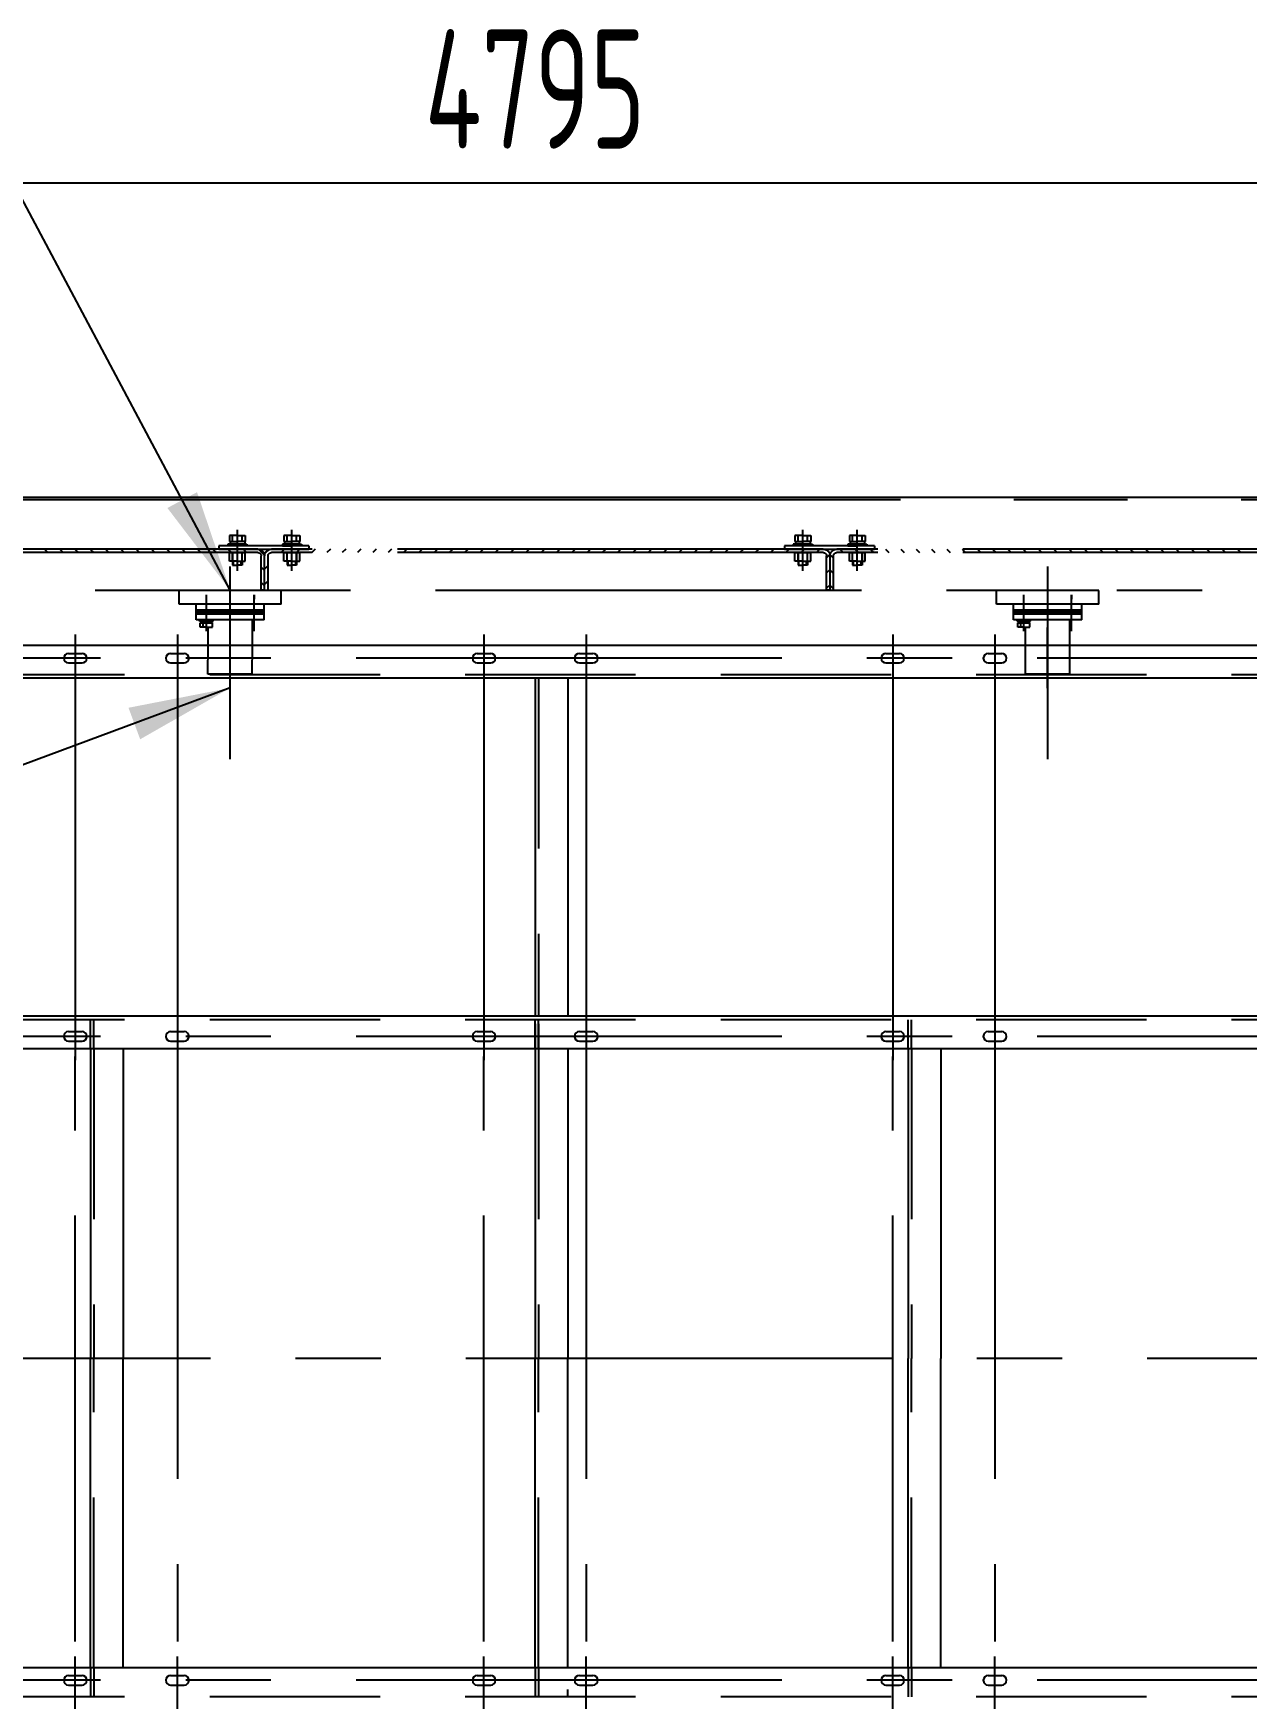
# Model space of a CAD drawing. Header units: millimetres. Extents: x 1934 to 22934, y 25951 to 41379.
# Drawn here: x 9016 to 10797, y 36358 to 38802 of the extents above; entities that cross this region are included whole.
import ezdxf

# ---------------------------------------------------------------- set-up
doc = ezdxf.new("R2010")
doc.units = ezdxf.units.MM
doc.header["$LTSCALE"] = 500
for name, pattern in [('F', [0.75, 0.5, -0.25]), ('G', [2, 1.25, -0.25, 0.25, -0.25]), ('K', [2.5, 1.25, -0.25, 0.25, -0.25, 0.25, -0.25])]:
    doc.linetypes.add(name, pattern=pattern)
for name, color, linetype in [('01', 7, 'Continuous'), ('02', 1, 'Continuous'), ('04', 2, 'F'), ('05', 4, 'G'), ('07', 6, 'K'), ('08', 1, 'Continuous')]:
    doc.layers.add(name, color=color, linetype=linetype)
doc.styles.get("Standard").update_dxf_attribs({"font": 'isocp', "width": 0.707, "bigfont": 'intecad.shx'})
doc.dimstyles.new('INTE', dxfattribs={"dimscale": 50, "dimtxt": 3.5, "dimasz": 3, "dimexe": 3, "dimexo": 0, "dimgap": 1, "dimtad": 1, "dimdsep": 46, "dimtxsty": 'Standard', "dimcen": 0, "dimclrd": 1, "dimclre": 1, "dimclrt": 3, "dimadec": 0, "dimazin": 0, "dimtfac": 1, "dimtmove": 0, "dimatfit": 0, "dimfxl": 1, "dimarcsym": 0})

# ---------------------------------------------------------------- blocks, each defined once
blk = doc.blocks.new('HFL')
at = {"layer": '07', "color": 6, "linetype": 'K'}
for p, q in [((34612.5, 415.9), (40091.5, 415.3)), ((36856.5, 415.3), (36856.5, 365.3)), ((36861.5, 415.3), (36856.5, 415.3)), ((36856.5, 404.1), (36861.5, 409.1)), ((36861.5, 415.3), (36861.5, 365.3)), ((36861.5, 415.3), (36861.5, 365.3)), ((36861.5, 415.3), (36866.5, 415.3)), ((36861.5, 415.3), (36861.5, 365.3)), ((36861.5, 415.3), (36861.5, 365.3)), ((36866.5, 402), (36861.5, 407)), ((36866.5, 415.3), (36866.5, 365.3)), ((37686.5, 415.3), (37686.5, 365.3)), ((37691.5, 415.3), (37686.5, 415.3)), ((37691.5, 407.7), (37686.5, 412.7)), ((37691.5, 415.3), (37691.5, 365.3)), ((37691.5, 415.3), (37691.5, 365.3)), ((37691.5, 415.3), (37696.5, 415.3)), ((37691.5, 415.3), (37691.5, 365.3)), ((37691.5, 415.3), (37691.5, 365.3)), ((37691.5, 408.5), (37696.5, 413.5)), ((37696.5, 415.3), (37696.5, 365.3)), ((36809.8, 373.1), (36809.8, 360.3)), ((36821.5, 373.1), (36809.8, 373.1)), ((36814.5, 361.8), (36814.5, 378.7)), ((36814.5, 378.7), (36821.5, 378.7)), ((36814.5, 373.1), (36814.5, 360.3)), ((36815.9, 378.7), (36815.9, 373.1)), ((36821.5, 387.1), (36821.5, 327.1)), ((36828.5, 378.7), (36821.5, 378.7)), ((36821.5, 373.1), (36833.1, 373.1)), ((36827.1, 378.7), (36827.1, 373.1)), ((36828.5, 373.1), (36828.5, 378.7)), ((36828.5, 373.1), (36828.5, 360.3)), ((36833.1, 373.1), (36833.1, 360.3)), ((36856.5, 381.7), (36861.5, 386.7)), ((36866.5, 379.5), (36861.5, 384.5)), ((36901.5, 373.1), (36889.8, 373.1)), ((36889.8, 373.1), (36889.8, 360.3)), ((36894.5, 378.7), (36901.5, 378.7)), ((36894.5, 373.1), (36894.5, 378.7)), ((36894.5, 373.1), (36894.5, 360.3)), ((36895.9, 378.7), (36895.9, 373.1)), ((36901.5, 387.1), (36901.5, 327.1)), ((36908.5, 378.7), (36901.5, 378.7)), ((36901.5, 373.1), (36913.1, 373.1)), ((36907.1, 378.7), (36907.1, 373.1)), ((36908.5, 361.8), (36908.5, 378.7)), ((36908.5, 373.1), (36908.5, 360.3)), ((36913.1, 373.1), (36913.1, 360.3)), ((37639.8, 373.1), (37639.8, 360.3)), ((37651.5, 373.1), (37639.8, 373.1)), ((37644.5, 361.8), (37644.5, 378.7)), ((37644.5, 378.7), (37651.5, 378.7)), ((37644.5, 373.1), (37644.5, 360.3)), ((37645.9, 378.7), (37645.9, 373.1)), ((37651.5, 387.1), (37651.5, 327.1)), ((37658.5, 378.7), (37651.5, 378.7)), ((37651.5, 373.1), (37663.1, 373.1)), ((37657.1, 378.7), (37657.1, 373.1)), ((37658.5, 373.1), (37658.5, 378.7)), ((37658.5, 373.1), (37658.5, 360.3)), ((37663.1, 373.1), (37663.1, 360.3)), ((37691.5, 385.2), (37686.5, 390.2)), ((37691.2, 363), (37686.5, 367.8)), ((37691.5, 386), (37696.5, 391)), ((37691.6, 363.7), (37696.5, 368.6)), ((37731.5, 373.1), (37719.8, 373.1)), ((37719.8, 373.1), (37719.8, 360.3)), ((37724.5, 378.7), (37731.5, 378.7)), ((37724.5, 373.1), (37724.5, 378.7)), ((37724.5, 373.1), (37724.5, 360.3)), ((37725.9, 378.7), (37725.9, 373.1)), ((37731.5, 387.1), (37731.5, 327.1)), ((37738.5, 378.7), (37731.5, 378.7)), ((37731.5, 373.1), (37743.1, 373.1)), ((37737.1, 378.7), (37737.1, 373.1)), ((37738.5, 361.8), (37738.5, 378.7)), ((37738.5, 373.1), (37738.5, 360.3)), ((37743.1, 373.1), (37743.1, 360.3)), ((36851.5, 360.3), (36041.5, 360.3)), ((36851.5, 355.3), (36041.5, 355.3)), ((36538.2, 355.3), (36543.2, 360.3)), ((36560.7, 355.3), (36565.7, 360.3)), ((36583.1, 355.3), (36588.1, 360.3)), ((36605.6, 355.3), (36610.6, 360.3)), ((36628, 355.3), (36633, 360.3)), ((36650.5, 355.3), (36655.5, 360.3)), ((36672.9, 355.3), (36677.9, 360.3)), ((36695.4, 355.3), (36700.4, 360.3)), ((36717.8, 355.3), (36722.8, 360.3)), ((36740.3, 355.3), (36745.3, 360.3)), ((36762.7, 355.3), (36767.7, 360.3)), ((36785.2, 355.3), (36790.2, 360.3)), ((36794.4, 350.3), (36794.4, 355.3)), ((36794.4, 355.3), (36926.5, 355.3)), ((36926.5, 350.3), (36794.4, 350.3)), ((36807.5, 347.8), (36807.5, 350.3)), ((36821.5, 347.8), (36807.5, 347.8)), ((36807.6, 355.3), (36812.6, 360.3)), ((36809.8, 360.3), (36821.5, 360.3)), ((36809.8, 335.4), (36809.8, 344.2)), ((36809.8, 344.2), (36821.5, 344.2)), ((36821.5, 360.3), (36810.8, 360.3)), ((36810.8, 344.2), (36810.8, 347.8)), ((36810.8, 347.8), (36821.5, 347.8)), ((36814.5, 344.2), (36814.5, 335.4)), ((36833.1, 360.3), (36821.5, 360.3)), ((36821.5, 360.3), (36832.2, 360.3)), ((36835.5, 350.3), (36821.5, 350.3)), ((36821.5, 347.8), (36835.5, 347.8)), ((36832.2, 347.8), (36821.5, 347.8)), ((36833.1, 344.2), (36821.5, 344.2)), ((36828.5, 344.2), (36828.5, 335.4)), ((36830.1, 355.3), (36835.1, 360.3)), ((36832.2, 344.2), (36832.2, 347.8)), ((36833.1, 335.4), (36833.1, 344.2)), ((36835.5, 347.8), (36835.5, 350.3)), ((36852.6, 355.4), (36861.4, 364.2)), ((36867.4, 356.2), (36862.4, 361.2)), ((37681.5, 360.3), (36871.5, 360.3)), ((37681.5, 355.3), (36871.5, 355.3)), ((36890.7, 355.3), (36885.7, 360.3)), ((36887.5, 350.3), (36901.5, 350.3)), ((36887.5, 347.8), (36887.5, 350.3)), ((36901.5, 347.8), (36887.5, 347.8)), ((36889.8, 360.3), (36901.5, 360.3)), ((36889.8, 344.2), (36901.5, 344.2)), ((36889.8, 335.4), (36889.8, 344.2)), ((36901.5, 360.3), (36890.8, 360.3)), ((36890.8, 347.8), (36901.5, 347.8)), ((36890.8, 344.2), (36890.8, 347.8)), ((36894.5, 344.2), (36894.5, 335.4)), ((36913.1, 360.3), (36901.5, 360.3)), ((36901.5, 360.3), (36912.2, 360.3)), ((36901.5, 347.8), (36915.5, 347.8)), ((36912.2, 347.8), (36901.5, 347.8)), ((36913.1, 344.2), (36901.5, 344.2)), ((36913.1, 355.3), (36908.1, 360.3)), ((36908.5, 344.2), (36908.5, 335.4)), ((36912.2, 344.2), (36912.2, 347.8)), ((36913.1, 335.4), (36913.1, 344.2)), ((36915.5, 347.8), (36915.5, 350.3)), ((36926.5, 350.3), (36926.5, 355.3)), ((36935.6, 355.3), (36930.6, 360.3)), ((36958, 355.3), (36953, 360.3)), ((36980.5, 355.3), (36975.5, 360.3)), ((37002.9, 355.3), (36997.9, 360.3)), ((37025.4, 355.3), (37020.4, 360.3)), ((37047.8, 355.3), (37042.8, 360.3)), ((37070.3, 355.3), (37065.3, 360.3)), ((37092.7, 355.3), (37087.7, 360.3)), ((37115.2, 355.3), (37110.2, 360.3)), ((37137.6, 355.3), (37132.6, 360.3)), ((37160.1, 355.3), (37155.1, 360.3)), ((37182.5, 355.3), (37177.5, 360.3)), ((37205, 355.3), (37200, 360.3)), ((37227.4, 355.3), (37222.4, 360.3)), ((37249.9, 355.3), (37244.9, 360.3)), ((37272.4, 355.3), (37267.4, 360.3)), ((37294.8, 355.3), (37289.8, 360.3)), ((37317.3, 355.3), (37312.3, 360.3)), ((37339.7, 355.3), (37334.7, 360.3)), ((37362.2, 355.3), (37357.2, 360.3)), ((37384.6, 355.3), (37379.6, 360.3)), ((37407.1, 355.3), (37402.1, 360.3)), ((37429.5, 355.3), (37424.5, 360.3)), ((37452, 355.3), (37447, 360.3)), ((37474.4, 355.3), (37469.4, 360.3)), ((37496.9, 355.3), (37491.9, 360.3)), ((37519.3, 355.3), (37514.3, 360.3)), ((37541.8, 355.3), (37536.8, 360.3)), ((37564.2, 355.3), (37559.2, 360.3)), ((37586.7, 355.3), (37581.7, 360.3)), ((37609.1, 355.3), (37604.1, 360.3)), ((37624.4, 350.3), (37624.4, 355.3)), ((37624.4, 355.3), (37756.5, 355.3)), ((37756.5, 350.3), (37624.4, 350.3)), ((37631.6, 355.3), (37626.6, 360.3)), ((37637.5, 347.8), (37637.5, 350.3)), ((37651.5, 347.8), (37637.5, 347.8)), ((37639.8, 360.3), (37651.5, 360.3)), ((37639.8, 335.4), (37639.8, 344.2)), ((37639.8, 344.2), (37651.5, 344.2)), ((37651.5, 360.3), (37640.8, 360.3)), ((37640.8, 344.2), (37640.8, 347.8)), ((37640.8, 347.8), (37651.5, 347.8)), ((37644.5, 344.2), (37644.5, 335.4)), ((37651.5, 357.9), (37649, 360.3)), ((37663.1, 360.3), (37651.5, 360.3)), ((37651.5, 360.3), (37662.2, 360.3)), ((37654, 355.3), (37651.5, 357.9)), ((37665.5, 350.3), (37651.5, 350.3)), ((37651.5, 347.8), (37665.5, 347.8)), ((37662.2, 347.8), (37651.5, 347.8)), ((37663.1, 344.2), (37651.5, 344.2)), ((37658.5, 344.2), (37658.5, 335.4)), ((37662.2, 344.2), (37662.2, 347.8)), ((37663.1, 335.4), (37663.1, 344.2)), ((37665.5, 347.8), (37665.5, 350.3)), ((37676.5, 355.3), (37671.5, 360.3)), ((38511.5, 360.3), (37701.5, 360.3)), ((38511.5, 355.3), (37701.5, 355.3)), ((37705.7, 355.3), (37710.7, 360.3)), ((37717.5, 350.3), (37731.5, 350.3)), ((37717.5, 347.8), (37717.5, 350.3)), ((37731.5, 347.8), (37717.5, 347.8)), ((37719.8, 360.3), (37731.5, 360.3)), ((37719.8, 344.2), (37731.5, 344.2)), ((37719.8, 335.4), (37719.8, 344.2)), ((37731.5, 360.3), (37720.8, 360.3)), ((37720.8, 347.8), (37731.5, 347.8)), ((37720.8, 344.2), (37720.8, 347.8)), ((37724.5, 344.2), (37724.5, 335.4)), ((37728.1, 355.3), (37731.5, 358.7)), ((37731.5, 358.7), (37733.1, 360.3)), ((37743.1, 360.3), (37731.5, 360.3)), ((37731.5, 360.3), (37742.2, 360.3)), ((37731.5, 347.8), (37745.5, 347.8)), ((37742.2, 347.8), (37731.5, 347.8)), ((37743.1, 344.2), (37731.5, 344.2)), ((37738.5, 344.2), (37738.5, 335.4)), ((37742.2, 344.2), (37742.2, 347.8)), ((37743.1, 335.4), (37743.1, 344.2)), ((37745.5, 347.8), (37745.5, 350.3)), ((37750.6, 355.3), (37755.6, 360.3)), ((37756.5, 350.3), (37756.5, 355.3)), ((37773, 355.3), (37778, 360.3)), ((37795.5, 355.3), (37800.5, 360.3)), ((37817.9, 355.3), (37822.9, 360.3)), ((37840.4, 355.3), (37845.4, 360.3)), ((37862.8, 355.3), (37867.8, 360.3)), ((37885.3, 355.3), (37890.3, 360.3)), ((37907.7, 355.3), (37912.7, 360.3)), ((37930.2, 355.3), (37935.2, 360.3)), ((37952.6, 355.3), (37957.6, 360.3)), ((37975.1, 355.3), (37980.1, 360.3)), ((37997.5, 355.3), (38002.5, 360.3)), ((38020, 355.3), (38025, 360.3)), ((38042.4, 355.3), (38047.4, 360.3)), ((38064.9, 355.3), (38069.9, 360.3)), ((38087.3, 355.3), (38092.3, 360.3)), ((38109.8, 355.3), (38114.8, 360.3)), ((38132.2, 355.3), (38137.2, 360.3)), ((38154.7, 355.3), (38159.7, 360.3)), ((38177.1, 355.3), (38182.1, 360.3)), ((38199.6, 355.3), (38204.6, 360.3)), ((38222, 355.3), (38227, 360.3)), ((38244.5, 355.3), (38249.5, 360.3)), ((38266.9, 355.3), (38271.9, 360.3)), ((38289.4, 355.3), (38294.4, 360.3)), ((36821.5, 335.4), (36809.8, 335.4)), ((36821.5, 335.4), (36833.1, 335.4)), ((36901.5, 335.4), (36889.8, 335.4)), ((36901.5, 335.4), (36913.1, 335.4)), ((37651.5, 335.4), (37639.8, 335.4)), ((37651.5, 335.4), (37663.1, 335.4)), ((37731.5, 335.4), (37719.8, 335.4)), ((37731.5, 335.4), (37743.1, 335.4))]:
    blk.add_line(p, q, dxfattribs=at)
for centre, radius, start, end in [((36851.5, 365.3), 5, 270, 0), ((36851.5, 365.3), 10, 270, 0), ((36871.5, 365.3), 10, 180, 270), ((36871.5, 365.3), 5, 180, 270), ((37681.5, 365.3), 5, 270, 0), ((37681.5, 365.3), 10, 270, 0), ((37701.5, 365.3), 10, 180, 270), ((37701.5, 365.3), 5, 180, 270)]:
    blk.add_arc(centre, radius, start, end, dxfattribs=at)
blk = doc.blocks.new('TERT')
at = {"layer": '01', "color": 7, "linetype": 'Continuous'}
for p, q in [((65697.5, 3166.9), (60902.5, 3166.9)), ((65697.5, 3118.9), (60902.5, 3118.9)), ((63300, 3118.9), (63300, 2622.9)), ((63348, 3118.9), (63348, 2622.9)), ((65697.5, 2622.9), (60902.5, 2622.9)), ((65697.5, 2574.9), (60902.5, 2574.9)), ((62647.5, 2574.9), (62647.5, 2120.9)), ((62695.5, 2574.9), (62695.5, 2120.9)), ((63300, 2574.9), (63300, 2120.9)), ((63348, 2574.9), (63348, 2120.9)), ((63847.5, 2574.9), (63847.5, 2120.9)), ((63895.5, 2574.9), (63895.5, 2120.9)), ((62647.5, 1666.9), (62647.5, 2120.9)), ((62695.5, 1666.9), (62695.5, 2120.9)), ((63300, 1666.9), (63300, 2120.9)), ((63348, 1666.9), (63348, 2120.9)), ((63847.5, 1666.9), (63847.5, 2120.9)), ((63895.5, 1666.9), (63895.5, 2120.9)), ((65697.5, 1666.9), (60902.5, 1666.9)), ((63348, 1623.9), (63348, 1634.9))]:
    blk.add_line(p, q, dxfattribs=at)
at = {"layer": '01'}
for p, q in [((62615, 3155.4), (62635, 3155.4)), ((62765, 3155.4), (62785, 3155.4)), ((63215, 3155.4), (63235, 3155.4)), ((63365, 3155.4), (63385, 3155.4)), ((63815, 3155.4), (63835, 3155.4)), ((63965, 3155.4), (63985, 3155.4)), ((62615, 3141.4), (62635, 3141.4)), ((62765, 3141.4), (62785, 3141.4)), ((63215, 3141.4), (63235, 3141.4)), ((63365, 3141.4), (63385, 3141.4)), ((63815, 3141.4), (63835, 3141.4)), ((63965, 3141.4), (63985, 3141.4)), ((62615, 2600.4), (62635, 2600.4)), ((62765, 2600.4), (62785, 2600.4)), ((63215, 2600.4), (63235, 2600.4)), ((63365, 2600.4), (63385, 2600.4)), ((63815, 2600.4), (63835, 2600.4)), ((63965, 2600.4), (63985, 2600.4)), ((62615, 2586.4), (62635, 2586.4)), ((62765, 2586.4), (62785, 2586.4)), ((63215, 2586.4), (63235, 2586.4)), ((63365, 2586.4), (63385, 2586.4)), ((63815, 2586.4), (63835, 2586.4)), ((63965, 2586.4), (63985, 2586.4)), ((62615, 1655.4), (62635, 1655.4)), ((62615, 1641.4), (62635, 1641.4)), ((62765, 1655.4), (62785, 1655.4)), ((62765, 1641.4), (62785, 1641.4)), ((63215, 1655.4), (63235, 1655.4)), ((63215, 1641.4), (63235, 1641.4)), ((63365, 1655.4), (63385, 1655.4)), ((63365, 1641.4), (63385, 1641.4)), ((63815, 1655.4), (63835, 1655.4)), ((63815, 1641.4), (63835, 1641.4)), ((63965, 1655.4), (63985, 1655.4)), ((63965, 1641.4), (63985, 1641.4))]:
    blk.add_line(p, q, dxfattribs=at)
at = {"layer": '01', "color": 7, "linetype": 'Continuous'}
for centre, start, end in [((62615, 3148.4), 90, 270), ((62635, 3148.4), 270, 90), ((62765, 3148.4), 90, 270), ((62785, 3148.4), 270, 90), ((63215, 3148.4), 90, 270), ((63235, 3148.4), 270, 90), ((63365, 3148.4), 90, 270), ((63385, 3148.4), 270, 90), ((63815, 3148.4), 90, 270), ((63835, 3148.4), 270, 90), ((63965, 3148.4), 90, 270), ((63985, 3148.4), 270, 90), ((62615, 2593.4), 90, 270), ((62635, 2593.4), 270, 90), ((62765, 2593.4), 90, 270), ((62785, 2593.4), 270, 90), ((63215, 2593.4), 90, 270), ((63235, 2593.4), 270, 90), ((63365, 2593.4), 90, 270), ((63385, 2593.4), 270, 90), ((63815, 2593.4), 90, 270), ((63835, 2593.4), 270, 90), ((63965, 2593.4), 90, 270), ((63985, 2593.4), 270, 90), ((62615, 1648.4), 90, 270), ((62635, 1648.4), 270, 90), ((62765, 1648.4), 90, 270), ((62785, 1648.4), 270, 90), ((63215, 1648.4), 90, 270), ((63235, 1648.4), 270, 90), ((63365, 1648.4), 90, 270), ((63385, 1648.4), 270, 90), ((63815, 1648.4), 90, 270), ((63835, 1648.4), 270, 90), ((63965, 1648.4), 90, 270), ((63985, 1648.4), 270, 90)]:
    blk.add_arc(centre, 7, start, end, dxfattribs=at)
at = {"layer": '04', "color": 2, "linetype": 'F'}
for p, q in [((65697.5, 3123.9), (60902.5, 3123.9)), ((63305, 3118.9), (63305, 2622.9)), ((65697.5, 2617.9), (60902.5, 2617.9)), ((62647.5, 2574.9), (62647.5, 2617.9)), ((62652.5, 2574.9), (62652.5, 2617.9)), ((63300, 2574.9), (63300, 2617.9)), ((63305, 2574.9), (63305, 2617.9)), ((63847.5, 2574.9), (63847.5, 2617.9)), ((63852.5, 2574.9), (63852.5, 2617.9)), ((63300, 2611.9), (63300, 2568.9)), ((63305, 2611.9), (63305, 2568.9)), ((62652.5, 2574.9), (62652.5, 2120.9)), ((63305, 2574.9), (63305, 2120.9)), ((63852.5, 2574.9), (63852.5, 2120.9)), ((62652.5, 1666.9), (62652.5, 2120.9)), ((63305, 1666.9), (63305, 2120.9)), ((63852.5, 1666.9), (63852.5, 2120.9)), ((62647.5, 1666.9), (62647.5, 1623.9)), ((62652.5, 1666.9), (62652.5, 1623.9)), ((63300, 1666.9), (63300, 1623.9)), ((63305, 1666.9), (63305, 1623.9)), ((63847.5, 1666.9), (63847.5, 1623.9)), ((63852.5, 1666.9), (63852.5, 1623.9)), ((65697.5, 1623.9), (60902.5, 1623.9))]:
    blk.add_line(p, q, dxfattribs=at)
at = {"layer": '05', "color": 4, "linetype": 'G'}
for p, q in [((62625, 3183.4), (62625, 2538.4)), ((62775, 3183.4), (62775, 2538.4)), ((63225, 3183.4), (63225, 2538.4)), ((63375, 3183.4), (63375, 2538.4)), ((63825, 3183.4), (63825, 2538.4)), ((63975, 3183.4), (63975, 2538.4)), ((65662.2, 3148.4), (60770.3, 3148.4)), ((65662.2, 2593.4), (60838.8, 2593.4)), ((62625, 1058.4), (62625, 1703.4)), ((62775, 1058.4), (62775, 1703.4)), ((63225, 1058.4), (63225, 1703.4)), ((63375, 1058.4), (63375, 1703.4)), ((63825, 1058.4), (63825, 1703.4)), ((63975, 1058.4), (63975, 1703.4)), ((65662.2, 1648.4), (60952.7, 1648.4))]:
    blk.add_line(p, q, dxfattribs=at)
at = {"layer": '05'}
for p, q in [((62775, 2568.9), (62775, 1705.4)), ((63375, 2568.9), (63375, 1705.4)), ((63975, 2568.9), (63975, 1705.4)), ((62625, 1705.4), (62625, 2563.9)), ((63225, 1705.4), (63225, 2563.9)), ((63825, 1705.4), (63825, 2563.9)), ((65823.5, 2120.9), (60790.5, 2120.9))]:
    blk.add_line(p, q, dxfattribs=at)
blk = doc.blocks.new('*D929')
at = {"layer": '08', "color": 1, "lineweight": -2, "ltscale": 1.25}
for p, q in [((7355.3, 37961.7), (7355.3, 38733)), ((12150.3, 37881.1), (12150.3, 38733)), ((7505.3, 38583), (12000.3, 38583))]:
    blk.add_line(p, q, dxfattribs=at)
at = {"layer": '08', "color": 1, "ltscale": 1.25}
for points in [[(7505.3, 38608), (7505.3, 38558), (7355.3, 38583)], [(12000.3, 38608), (12000.3, 38558), (12150.3, 38583)]]:
    blk.add_solid(points, dxfattribs=at)
at = {"layer": 'Defpoints', "color": 0, "ltscale": 1.25}
for p in [(12150.3, 38583), (7355.3, 37961.7), (12150.3, 37881.1)]:
    blk.add_point(p, dxfattribs=at)
at = {"layer": '08', "color": 3, "ltscale": 1.25, "insert": (9752.8, 38720.5), "char_height": 175, "attachment_point": 5}
blk.add_mtext('4795', dxfattribs=at)
blk = doc.blocks.new('TREW')
at = {"layer": '01', "color": 7, "linetype": 'Continuous'}
for p, q in [((3285.4, -3210.7), (3285.4, -3060.7)), ((3285.4, -3060.7), (3305.4, -3060.7)), ((3305.4, -3210.7), (3305.4, -3060.7)), ((3224.4, -3103.2), (3251.4, -3103.2)), ((3262.4, -3185.7), (3262.4, -3085.7)), ((3262.4, -3085.7), (3270.4, -3085.7)), ((3270.4, -3185.7), (3270.4, -3085.7)), ((3270.4, -3185.7), (3270.4, -3085.7)), ((3270.4, -3085.7), (3285.4, -3085.7)), ((3272.4, -3185.7), (3272.4, -3085.7)), ((3274.4, -3185.7), (3274.4, -3085.7)), ((3276.4, -3185.7), (3276.4, -3085.7)), ((3224.4, -3168.2), (3262.4, -3168.2)), ((3262.4, -3185.7), (3270.4, -3185.7)), ((3270.4, -3185.7), (3285.4, -3185.7)), ((3285.4, -3210.7), (3305.4, -3210.7))]:
    blk.add_line(p, q, dxfattribs=at)
at = {"layer": '01'}
for p, q in [((3251.4, -3100.7), (3251.4, -3091.8)), ((3251.4, -3091.8), (3257.8, -3091.8)), ((3257.8, -3095.7), (3251.4, -3095.7)), ((3251.4, -3100.7), (3251.4, -3109.6)), ((3257.8, -3091.8), (3257.8, -3100.7)), ((3257.8, -3100.7), (3257.8, -3093)), ((3257.8, -3093), (3260.4, -3093)), ((3257.8, -3100.7), (3260.4, -3099.2)), ((3257.8, -3100.7), (3257.8, -3108.4)), ((3257.8, -3109.6), (3257.8, -3100.7)), ((3260.4, -3100.7), (3257.8, -3102.2)), ((3260.4, -3100.7), (3260.4, -3090.7)), ((3260.4, -3090.7), (3262.4, -3090.7)), ((3260.4, -3093), (3260.4, -3100.7)), ((3260.4, -3100.7), (3260.4, -3110.7)), ((3260.4, -3108.4), (3260.4, -3100.7)), ((3262.4, -3090.7), (3262.4, -3100.7)), ((3262.4, -3110.7), (3262.4, -3100.7)), ((3251.4, -3109.6), (3257.8, -3109.6)), ((3257.8, -3108.4), (3260.4, -3108.4)), ((3260.4, -3110.7), (3262.4, -3110.7))]:
    blk.add_line(p, q, dxfattribs=at)
at = {"layer": '04', "color": 2, "linetype": 'F'}
for p, q in [((3182.4, -3168.1), (3182.4, -3103.1)), ((3182.4, -3103.1), (3224.4, -3103.2)), ((3182.4, -3168.1), (3224.4, -3168.2))]:
    blk.add_line(p, q, dxfattribs=at)
at = {"layer": '05'}
for p, q in [((3245.7, -3100.7), (3298.8, -3100.7)), ((3258.4, -3100.7), (3262.4, -3100.7)), ((3245.7, -3170.7), (3298.8, -3170.7))]:
    blk.add_line(p, q, dxfattribs=at)
at = {"layer": '05', "color": 4, "linetype": 'G'}
for p, q in [((3162.2, -3135.6), (3340.4, -3135.8)), ((3299.1, -3170.7), (3292.4, -3170.7))]:
    blk.add_line(p, q, dxfattribs=at)
blk = doc.blocks.new('JGFD')
at = {"layer": '07', "color": 6, "linetype": 'K', "ltscale": 1.333333}
for p, q in [((23697.2, 9291.4), (26005.2, 9291.4)), ((26005.2, 9291.4), (28879.2, 9291.4))]:
    blk.add_line(p, q, dxfattribs=at)
at = {"layer": '07', "color": 6, "linetype": 'K', "ltscale": 30}
blk.add_line((31622.1, 9294.4), (24993.2, 9294.4), dxfattribs=at)

msp = doc.modelspace()

# ---------------------------------------------------------------- linework, layer by layer
at = {"layer": '05', "color": 142, "linetype": 'G', "ltscale": 1.25}
for p, q in [((9305.311, 37736.765), (9305.317, 38018.796)), ((10505.311, 37736.765), (10505.317, 38018.796))]:
    msp.add_line(p, q, dxfattribs=at)

# ---------------------------------------------------------------- block references
at = {"layer": '01', "ltscale": 1.25, "rotation": 90}
for p in [(6169.579, 34679.243), (7369.579, 34679.216)]:
    msp.add_blockref('TREW', p, dxfattribs=at)
at = {"layer": '01', "ltscale": 1.25}
msp.add_blockref('TERT', (-53547.163, 34736.752), dxfattribs=at)
at = {"layer": '05', "ltscale": 1.25}
msp.add_blockref('JGFD', (-16549.335, 28826.778), dxfattribs=at)
at = {"layer": '07', "ltscale": 1.25, "xscale": -1, "rotation": 180}
msp.add_blockref('HFL', (-27505.651, 38400.467), dxfattribs=at)

# ---------------------------------------------------------------- dimensions: what is measured, and where the dimension line sits
at = {"layer": '08', "ltscale": 1.25}
dim = msp.add_linear_dim(base=(12150.316, 38583.041), p1=(7355.316, 37961.698), p2=(12150.316, 37881.149), dimstyle='INTE', dxfattribs=at)
dim.commit()
dim.dimension.update_dxf_attribs({"geometry": '*D929', "text_midpoint": (9752.816, 38720.541)})

# ---------------------------------------------------------------- leaders
at = {"layer": '01', "ltscale": 1.25, "annotation_type": 0, "has_hookline": 1, "hookline_direction": 1, "text_width": 517.995}
msp.add_leader([(9305.316, 37984.769), (8872.968, 38797.318), (8722.968, 38797.318)], dimstyle='INTE', dxfattribs=at)
at = {"layer": '02', "ltscale": 1.25, "annotation_type": 0, "has_hookline": 1, "hookline_direction": 1, "text_width": 636.771}
msp.add_leader([(9305.197, 37841.47), (8757.839, 37638.449), (8607.839, 37638.449)], dimstyle='INTE', dxfattribs=at)

doc.saveas('drawing.dxf')
